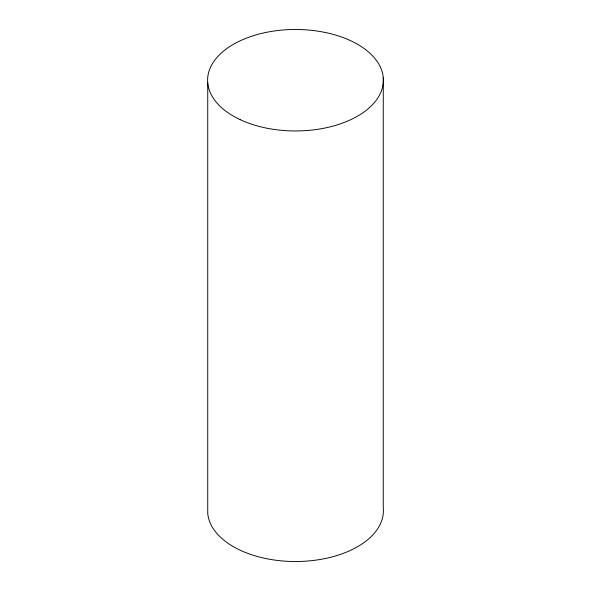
<?xml version="1.0" encoding="UTF-8"?>
<svg xmlns="http://www.w3.org/2000/svg" width="591" height="591" viewBox="0 0 591 591"><rect width="100%" height="100%" fill="white"/><g stroke="black" fill="none" stroke-linecap="round" stroke-linejoin="round"><path stroke-width="0.89" d="M383.263 77.569L383.263 508.12A87.889 50.737 0 0 1 300.102 561.45A87.889 50.737 0 0 1 207.737 513.431L207.737 82.88M240.19 119.655A87.889 50.737 0 0 0 382.303 88.162A87.889 50.737 0 0 0 264.007 32.852A87.889 50.737 0 0 0 240.19 119.655"/></g></svg>
